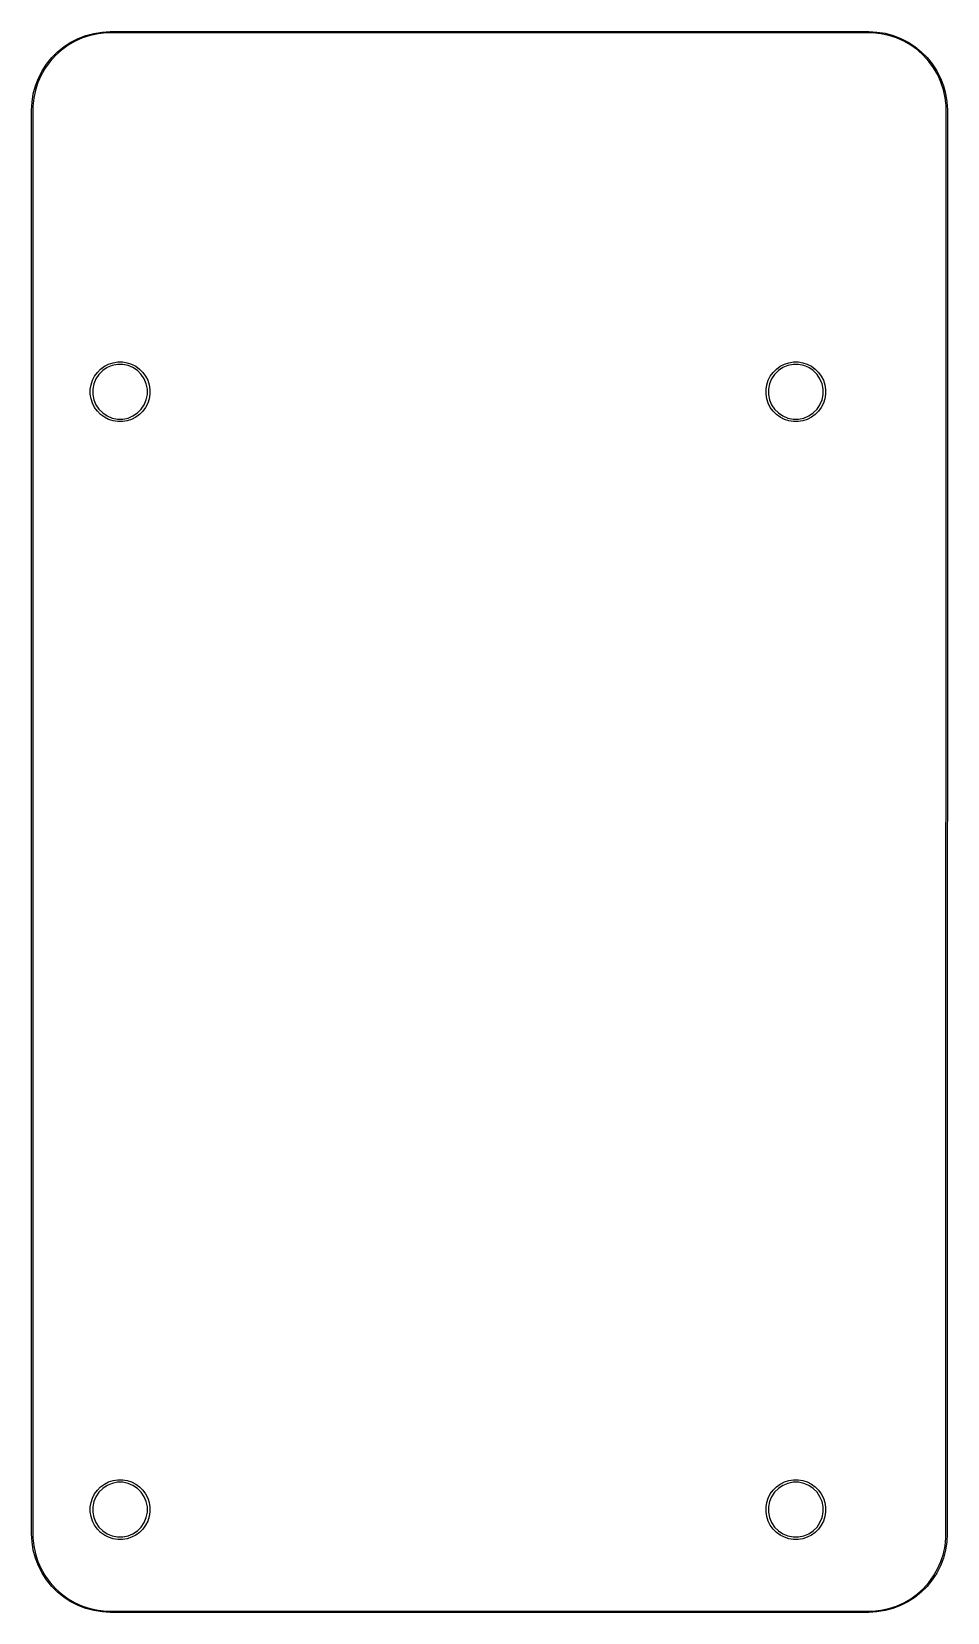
# Model space of a CAD drawing. Extents: x 187.5 to 222.8, y -115.7 to -54.9.
import ezdxf

# ---------------------------------------------------------------- set-up
doc = ezdxf.new("R2010")
doc.units = 0
doc.layers.add('BLACK', color=7, linetype='CONTINUOUS')

msp = doc.modelspace()

# ---------------------------------------------------------------- linework, layer by layer
at = {"layer": 'BLACK', "linetype": 'CONTINUOUS'}
for p, q in [((188.793265, -55.474037), (189.058816, -55.301587)), ((189.218841, -55.266932), (188.94879, -55.422845)), ((189.058816, -55.301587), (189.340938, -55.157839)), ((189.503709, -55.140101), (189.218841, -55.266932)), ((189.340938, -55.157839), (189.636541, -55.044369)), ((189.800275, -55.043743), (189.503709, -55.140101)), ((189.636541, -55.044369), (189.942386, -54.96242)), ((190.105288, -54.978912), (189.800275, -55.043743)), ((189.942386, -54.96242), (190.255121, -54.912889)), ((190.415406, -54.946319), (190.105288, -54.978912)), ((190.255121, -54.912889), (190.571292, -54.896321)), ((190.571299, -54.946319), (190.415406, -54.946319)), ((190.571292, -54.896321), (190.5713, -54.89632)), ((190.5713, -54.94632), (190.571299, -54.946319)), ((190.5713, -54.89632), (190.571319, -54.89632)), ((219.757556, -54.946321), (190.5713, -54.94632)), ((190.571319, -54.89632), (190.57132, -54.89632)), ((190.57132, -54.89632), (219.757552, -54.89632)), ((219.757552, -54.89632), (219.757556, -54.89632)), ((219.757556, -54.89632), (220.073024, -54.91281)), ((219.757561, -54.946319), (219.757556, -54.946321)), ((219.913108, -54.946299), (219.757561, -54.946319)), ((220.222517, -54.978738), (219.913108, -54.946299)), ((220.073024, -54.91281), (220.385053, -54.96211)), ((220.526855, -55.043269), (220.222517, -54.978738)), ((220.385053, -54.96211), (220.690239, -55.043681)), ((220.822804, -55.139186), (220.526855, -55.043269)), ((220.690239, -55.043681), (220.985254, -55.156636)), ((221.107136, -55.265444), (220.822804, -55.139186)), ((220.985254, -55.156636), (221.266881, -55.29974)), ((221.37675, -55.420666), (221.107136, -55.265444)), ((221.266881, -55.29974), (221.532047, -55.471435)), ((188.124037, -56.143265), (188.323301, -55.897194)), ((188.464784, -55.814784), (188.256132, -56.046517)), ((188.323301, -55.897194), (188.547194, -55.673301)), ((188.696517, -55.606132), (188.464784, -55.814784)), ((188.547194, -55.673301), (188.793265, -55.474037)), ((188.94879, -55.422845), (188.696517, -55.606132)), ((221.628707, -55.60316), (221.37675, -55.420666)), ((221.532047, -55.471435), (221.777863, -55.669846)), ((221.860258, -55.810934), (221.628707, -55.60316)), ((221.777863, -55.669846), (222.001646, -55.892812)), ((222.068878, -56.041723), (221.860258, -55.810934)), ((222.001646, -55.892812), (222.200956, -56.1379)), ((187.807839, -56.690938), (187.951587, -56.408816)), ((188.072845, -56.29879), (187.916932, -56.568841)), ((187.951587, -56.408816), (188.124037, -56.143265)), ((188.256132, -56.046517), (188.072845, -56.29879)), ((222.252292, -56.29301), (222.068878, -56.041723)), ((222.200956, -56.1379), (222.373619, -56.402436)), ((222.408499, -56.562054), (222.252292, -56.29301)), ((222.373619, -56.402436), (222.517753, -56.683537)), ((187.61242, -57.292386), (187.694369, -56.986541)), ((187.693743, -57.150275), (187.628912, -57.455288)), ((187.790101, -56.853709), (187.693743, -57.150275)), ((187.694369, -56.986541), (187.807839, -56.690938)), ((187.916932, -56.568841), (187.790101, -56.853709)), ((222.535797, -56.845923), (222.408499, -56.562054)), ((222.517753, -56.683537), (222.631786, -56.978137)), ((222.632797, -57.141518), (222.535797, -56.845923)), ((222.631786, -56.978137), (222.714474, -57.283022)), ((222.698441, -57.445618), (222.632797, -57.141518)), ((187.54632, -57.92132), (187.562889, -57.605121)), ((187.562889, -57.605121), (187.61242, -57.292386)), ((187.628912, -57.455288), (187.596319, -57.765406)), ((187.596319, -57.765406), (187.59632, -57.92132)), ((222.732012, -57.754906), (222.698441, -57.445618)), ((222.714474, -57.283022), (222.764915, -57.594869)), ((222.73256, -57.910457), (222.732012, -57.754906)), ((222.764915, -57.594869), (222.78256, -57.910275)), ((187.54632, -112.67868), (187.54632, -57.92132)), ((187.59632, -57.92132), (187.59632, -112.678676)), ((222.72868, -112.678678), (222.732559, -57.910529)), ((222.732559, -57.910529), (222.732536, -57.910457)), ((222.732536, -57.910457), (222.73256, -57.910457)), ((222.78256, -57.910368), (222.77868, -112.67868)), ((222.78256, -57.910275), (222.782542, -57.910275)), ((222.782542, -57.910275), (222.78256, -57.910368)), ((189.969464, -68.149127), (190.075533, -68.003135)), ((190.134411, -68.080664), (190.019502, -68.252638)), ((190.075533, -68.003135), (190.203135, -67.875533)), ((190.280664, -67.934411), (190.134411, -68.080664)), ((190.203135, -67.875533), (190.349127, -67.769464)), ((190.452638, -67.819502), (190.280664, -67.934411)), ((190.349127, -67.769464), (190.509914, -67.687539)), ((190.643726, -67.74035), (190.452638, -67.819502)), ((190.509914, -67.687539), (190.681538, -67.631775)), ((190.846584, -67.7), (190.643726, -67.74035)), ((190.681538, -67.631775), (190.859772, -67.603545)), ((191.053416, -67.7), (190.846584, -67.7)), ((190.859772, -67.603545), (191.040228, -67.603545)), ((191.040228, -67.603545), (191.218462, -67.631775)), ((191.256274, -67.74035), (191.053416, -67.7)), ((191.218462, -67.631775), (191.390086, -67.687539)), ((191.447362, -67.819502), (191.256274, -67.74035)), ((191.390086, -67.687539), (191.550873, -67.769464)), ((191.619336, -67.934411), (191.447362, -67.819502)), ((191.550873, -67.769464), (191.696865, -67.875533)), ((191.765589, -68.080664), (191.619336, -67.934411)), ((191.696865, -67.875533), (191.824467, -68.003135)), ((191.880498, -68.252638), (191.765589, -68.080664)), ((191.824467, -68.003135), (191.930536, -68.149127)), ((215.969464, -68.149127), (216.075533, -68.003135)), ((216.134411, -68.080664), (216.019502, -68.252638)), ((216.075533, -68.003135), (216.203135, -67.875533)), ((216.280664, -67.934411), (216.134411, -68.080664)), ((216.203135, -67.875533), (216.349127, -67.769464)), ((216.452638, -67.819502), (216.280664, -67.934411)), ((216.349127, -67.769464), (216.509914, -67.687539)), ((216.643726, -67.74035), (216.452638, -67.819502)), ((216.509914, -67.687539), (216.681538, -67.631775)), ((216.846584, -67.7), (216.643726, -67.74035)), ((216.681538, -67.631775), (216.859772, -67.603545)), ((217.053416, -67.7), (216.846584, -67.7)), ((216.859772, -67.603545), (217.040228, -67.603545)), ((217.040228, -67.603545), (217.218462, -67.631775)), ((217.256274, -67.74035), (217.053416, -67.7)), ((217.218462, -67.631775), (217.390086, -67.687539)), ((217.447362, -67.819502), (217.256274, -67.74035)), ((217.390086, -67.687539), (217.550873, -67.769464)), ((217.619336, -67.934411), (217.447362, -67.819502)), ((217.550873, -67.769464), (217.696865, -67.875533)), ((217.765589, -68.080664), (217.619336, -67.934411)), ((217.696865, -67.875533), (217.824467, -68.003135)), ((217.880498, -68.252638), (217.765589, -68.080664)), ((217.824467, -68.003135), (217.930536, -68.149127)), ((189.803545, -68.659772), (189.805634, -68.646584)), ((189.803545, -68.840228), (189.803545, -68.659772)), ((189.805634, -68.646584), (189.831775, -68.481538)), ((189.831775, -68.481538), (189.887539, -68.309914)), ((189.887539, -68.309914), (189.969464, -68.149127)), ((189.94035, -68.443726), (189.9, -68.646584)), ((189.9, -68.646584), (189.9, -68.853416)), ((190.019502, -68.252638), (189.94035, -68.443726)), ((191.95965, -68.443726), (191.880498, -68.252638)), ((191.930536, -68.149127), (192.012461, -68.309914)), ((192, -68.646584), (191.95965, -68.443726)), ((192, -68.853416), (192, -68.646584)), ((192.012461, -68.309914), (192.068225, -68.481538)), ((192.068225, -68.481538), (192.096455, -68.659772)), ((192.096455, -68.659772), (192.096455, -68.840228)), ((215.803545, -68.659772), (215.805634, -68.646584)), ((215.803545, -68.840228), (215.803545, -68.659772)), ((215.805634, -68.646584), (215.831775, -68.481538)), ((215.831775, -68.481538), (215.887539, -68.309914)), ((215.887539, -68.309914), (215.969464, -68.149127)), ((215.94035, -68.443726), (215.9, -68.646584)), ((215.9, -68.646584), (215.9, -68.853416)), ((216.019502, -68.252638), (215.94035, -68.443726)), ((217.95965, -68.443726), (217.880498, -68.252638)), ((217.930536, -68.149127), (218.012461, -68.309914)), ((218, -68.646584), (217.95965, -68.443726)), ((218, -68.853416), (218, -68.646584)), ((218.012461, -68.309914), (218.068225, -68.481538)), ((218.068225, -68.481538), (218.096455, -68.659772)), ((218.096455, -68.659772), (218.096455, -68.840228)), ((189.831775, -69.018462), (189.803545, -68.840228)), ((189.887539, -69.190086), (189.831775, -69.018462)), ((189.969464, -69.350873), (189.887539, -69.190086)), ((189.9, -68.853416), (189.94035, -69.056274)), ((189.94035, -69.056274), (190.019502, -69.247362)), ((190.019502, -69.247362), (190.134411, -69.419336)), ((191.765589, -69.419336), (191.880498, -69.247362)), ((191.880498, -69.247362), (191.95965, -69.056274)), ((192.012461, -69.190086), (191.930536, -69.350873)), ((191.95965, -69.056274), (192, -68.853416)), ((192.068225, -69.018462), (192.012461, -69.190086)), ((192.096455, -68.840228), (192.068225, -69.018462)), ((215.831775, -69.018462), (215.803545, -68.840228)), ((215.887539, -69.190086), (215.831775, -69.018462)), ((215.969464, -69.350873), (215.887539, -69.190086)), ((215.9, -68.853416), (215.94035, -69.056274)), ((215.94035, -69.056274), (216.019502, -69.247362)), ((216.019502, -69.247362), (216.134411, -69.419336)), ((217.765589, -69.419336), (217.880498, -69.247362)), ((217.880498, -69.247362), (217.95965, -69.056274)), ((218.012461, -69.190086), (217.930536, -69.350873)), ((217.95965, -69.056274), (218, -68.853416)), ((218.068225, -69.018462), (218.012461, -69.190086)), ((218.096455, -68.840228), (218.068225, -69.018462)), ((190.075533, -69.496865), (189.969464, -69.350873)), ((190.203135, -69.624467), (190.075533, -69.496865)), ((190.134411, -69.419336), (190.280664, -69.565589)), ((190.349127, -69.730536), (190.203135, -69.624467)), ((190.280664, -69.565589), (190.452638, -69.680498)), ((190.509914, -69.812461), (190.349127, -69.730536)), ((190.452638, -69.680498), (190.643726, -69.75965)), ((190.681538, -69.868225), (190.509914, -69.812461)), ((190.643726, -69.75965), (190.846584, -69.8)), ((190.859772, -69.896455), (190.681538, -69.868225)), ((190.846584, -69.8), (191.053416, -69.8)), ((191.040228, -69.896455), (190.859772, -69.896455)), ((191.218462, -69.868225), (191.040228, -69.896455)), ((191.053416, -69.8), (191.256274, -69.75965)), ((191.390086, -69.812461), (191.218462, -69.868225)), ((191.256274, -69.75965), (191.447362, -69.680498)), ((191.550873, -69.730536), (191.390086, -69.812461)), ((191.447362, -69.680498), (191.619336, -69.565589)), ((191.696865, -69.624467), (191.550873, -69.730536)), ((191.619336, -69.565589), (191.765589, -69.419336)), ((191.824467, -69.496865), (191.696865, -69.624467)), ((191.930536, -69.350873), (191.824467, -69.496865)), ((216.075533, -69.496865), (215.969464, -69.350873)), ((216.203135, -69.624467), (216.075533, -69.496865)), ((216.134411, -69.419336), (216.280664, -69.565589)), ((216.349127, -69.730536), (216.203135, -69.624467)), ((216.280664, -69.565589), (216.452638, -69.680498)), ((216.509914, -69.812461), (216.349127, -69.730536)), ((216.452638, -69.680498), (216.643726, -69.75965)), ((216.681538, -69.868225), (216.509914, -69.812461)), ((216.643726, -69.75965), (216.846584, -69.8)), ((216.859772, -69.896455), (216.681538, -69.868225)), ((216.846584, -69.8), (217.053416, -69.8)), ((217.040228, -69.896455), (216.859772, -69.896455)), ((217.218462, -69.868225), (217.040228, -69.896455)), ((217.053416, -69.8), (217.256274, -69.75965)), ((217.390086, -69.812461), (217.218462, -69.868225)), ((217.256274, -69.75965), (217.447362, -69.680498)), ((217.550873, -69.730536), (217.390086, -69.812461)), ((217.447362, -69.680498), (217.619336, -69.565589)), ((217.696865, -69.624467), (217.550873, -69.730536)), ((217.619336, -69.565589), (217.765589, -69.419336)), ((217.824467, -69.496865), (217.696865, -69.624467)), ((217.930536, -69.350873), (217.824467, -69.496865)), ((190.509914, -110.687539), (190.681538, -110.631775)), ((190.681538, -110.631775), (190.859772, -110.603545)), ((190.859772, -110.603545), (191.040228, -110.603545)), ((191.040228, -110.603545), (191.218462, -110.631775)), ((191.218462, -110.631775), (191.390086, -110.687539)), ((216.509914, -110.687539), (216.681538, -110.631775)), ((216.681538, -110.631775), (216.859772, -110.603545)), ((216.859772, -110.603545), (217.040228, -110.603545)), ((217.040228, -110.603545), (217.218462, -110.631775)), ((217.218462, -110.631775), (217.390086, -110.687539)), ((189.887539, -111.309914), (189.969464, -111.149127)), ((190.019502, -111.252638), (189.94035, -111.443726)), ((189.969464, -111.149127), (190.075533, -111.003135)), ((190.134411, -111.080664), (190.019502, -111.252638)), ((190.075533, -111.003135), (190.203135, -110.875533)), ((190.280664, -110.934411), (190.134411, -111.080664)), ((190.203135, -110.875533), (190.349127, -110.769464)), ((190.452638, -110.819502), (190.280664, -110.934411)), ((190.349127, -110.769464), (190.509914, -110.687539)), ((190.643726, -110.74035), (190.452638, -110.819502)), ((190.846584, -110.7), (190.643726, -110.74035)), ((191.053416, -110.7), (190.846584, -110.7)), ((191.256274, -110.74035), (191.053416, -110.7)), ((191.447362, -110.819502), (191.256274, -110.74035)), ((191.390086, -110.687539), (191.550873, -110.769464)), ((191.619336, -110.934411), (191.447362, -110.819502)), ((191.550873, -110.769464), (191.696865, -110.875533)), ((191.765589, -111.080664), (191.619336, -110.934411)), ((191.696865, -110.875533), (191.824467, -111.003135)), ((191.880498, -111.252638), (191.765589, -111.080664)), ((191.824467, -111.003135), (191.930536, -111.149127)), ((191.95965, -111.443726), (191.880498, -111.252638)), ((191.930536, -111.149127), (192.012461, -111.309914)), ((215.887539, -111.309914), (215.969464, -111.149127)), ((216.019502, -111.252638), (215.94035, -111.443726)), ((215.969464, -111.149127), (216.075533, -111.003135)), ((216.134411, -111.080664), (216.019502, -111.252638)), ((216.075533, -111.003135), (216.203135, -110.875533)), ((216.280664, -110.934411), (216.134411, -111.080664)), ((216.203135, -110.875533), (216.349127, -110.769464)), ((216.452638, -110.819502), (216.280664, -110.934411)), ((216.349127, -110.769464), (216.509914, -110.687539)), ((216.643726, -110.74035), (216.452638, -110.819502)), ((216.846584, -110.7), (216.643726, -110.74035)), ((217.053416, -110.7), (216.846584, -110.7)), ((217.256274, -110.74035), (217.053416, -110.7)), ((217.447362, -110.819502), (217.256274, -110.74035)), ((217.390086, -110.687539), (217.550873, -110.769464)), ((217.619336, -110.934411), (217.447362, -110.819502)), ((217.550873, -110.769464), (217.696865, -110.875533)), ((217.765589, -111.080664), (217.619336, -110.934411)), ((217.696865, -110.875533), (217.824467, -111.003135)), ((217.880498, -111.252638), (217.765589, -111.080664)), ((217.824467, -111.003135), (217.930536, -111.149127)), ((217.95965, -111.443726), (217.880498, -111.252638)), ((217.930536, -111.149127), (218.012461, -111.309914)), ((189.803545, -111.659772), (189.805634, -111.646584)), ((189.803545, -111.840228), (189.803545, -111.659772)), ((189.831775, -112.018462), (189.803545, -111.840228)), ((189.805634, -111.646584), (189.831775, -111.481538)), ((189.831775, -111.481538), (189.887539, -111.309914)), ((189.94035, -111.443726), (189.9, -111.646584)), ((189.9, -111.646584), (189.9, -111.853416)), ((189.9, -111.853416), (189.94035, -112.056274)), ((192, -111.646584), (191.95965, -111.443726)), ((191.95965, -112.056274), (192, -111.853416)), ((192, -111.853416), (192, -111.646584)), ((192.012461, -111.309914), (192.068225, -111.481538)), ((192.068225, -111.481538), (192.096455, -111.659772)), ((192.096455, -111.840228), (192.068225, -112.018462)), ((192.096455, -111.659772), (192.096455, -111.840228)), ((215.803545, -111.659772), (215.805634, -111.646584)), ((215.803545, -111.840228), (215.803545, -111.659772)), ((215.831775, -112.018462), (215.803545, -111.840228)), ((215.805634, -111.646584), (215.831775, -111.481538)), ((215.831775, -111.481538), (215.887539, -111.309914)), ((215.94035, -111.443726), (215.9, -111.646584)), ((215.9, -111.646584), (215.9, -111.853416)), ((215.9, -111.853416), (215.94035, -112.056274)), ((218, -111.646584), (217.95965, -111.443726)), ((217.95965, -112.056274), (218, -111.853416)), ((218, -111.853416), (218, -111.646584)), ((218.012461, -111.309914), (218.068225, -111.481538)), ((218.068225, -111.481538), (218.096455, -111.659772)), ((218.096455, -111.840228), (218.068225, -112.018462)), ((218.096455, -111.659772), (218.096455, -111.840228)), ((189.887539, -112.190086), (189.831775, -112.018462)), ((189.969464, -112.350873), (189.887539, -112.190086)), ((189.94035, -112.056274), (190.019502, -112.247362)), ((190.075533, -112.496865), (189.969464, -112.350873)), ((190.019502, -112.247362), (190.134411, -112.419336)), ((190.134411, -112.419336), (190.280664, -112.565589)), ((191.619336, -112.565589), (191.765589, -112.419336)), ((191.765589, -112.419336), (191.880498, -112.247362)), ((191.930536, -112.350873), (191.824467, -112.496865)), ((191.880498, -112.247362), (191.95965, -112.056274)), ((192.012461, -112.190086), (191.930536, -112.350873)), ((192.068225, -112.018462), (192.012461, -112.190086)), ((215.887539, -112.190086), (215.831775, -112.018462)), ((215.969464, -112.350873), (215.887539, -112.190086)), ((215.94035, -112.056274), (216.019502, -112.247362)), ((216.075533, -112.496865), (215.969464, -112.350873)), ((216.019502, -112.247362), (216.134411, -112.419336)), ((216.134411, -112.419336), (216.280664, -112.565589)), ((217.619336, -112.565589), (217.765589, -112.419336)), ((217.765589, -112.419336), (217.880498, -112.247362)), ((217.930536, -112.350873), (217.824467, -112.496865)), ((217.880498, -112.247362), (217.95965, -112.056274)), ((218.012461, -112.190086), (217.930536, -112.350873)), ((218.068225, -112.018462), (218.012461, -112.190086)), ((187.546321, -112.678686), (187.54632, -112.67868)), ((187.56289, -112.994879), (187.546321, -112.678686)), ((187.612421, -113.307614), (187.56289, -112.994879)), ((187.59632, -112.678676), (187.596321, -112.67868)), ((187.596321, -112.67868), (187.59632, -112.834594)), ((187.59632, -112.834594), (187.628913, -113.144712)), ((190.203135, -112.624467), (190.075533, -112.496865)), ((190.349127, -112.730536), (190.203135, -112.624467)), ((190.280664, -112.565589), (190.452638, -112.680498)), ((190.509914, -112.812461), (190.349127, -112.730536)), ((190.452638, -112.680498), (190.643726, -112.75965)), ((190.681538, -112.868225), (190.509914, -112.812461)), ((190.643726, -112.75965), (190.846584, -112.8)), ((190.859772, -112.896455), (190.681538, -112.868225)), ((190.846584, -112.8), (191.053416, -112.8)), ((191.040228, -112.896455), (190.859772, -112.896455)), ((191.218462, -112.868225), (191.040228, -112.896455)), ((191.053416, -112.8), (191.256274, -112.75965)), ((191.390086, -112.812461), (191.218462, -112.868225)), ((191.256274, -112.75965), (191.447362, -112.680498)), ((191.550873, -112.730536), (191.390086, -112.812461)), ((191.447362, -112.680498), (191.619336, -112.565589)), ((191.696865, -112.624467), (191.550873, -112.730536)), ((191.824467, -112.496865), (191.696865, -112.624467)), ((216.203135, -112.624467), (216.075533, -112.496865)), ((216.349127, -112.730536), (216.203135, -112.624467)), ((216.280664, -112.565589), (216.452638, -112.680498)), ((216.509914, -112.812461), (216.349127, -112.730536)), ((216.452638, -112.680498), (216.643726, -112.75965)), ((216.681538, -112.868225), (216.509914, -112.812461)), ((216.643726, -112.75965), (216.846584, -112.8)), ((216.859772, -112.896455), (216.681538, -112.868225)), ((216.846584, -112.8), (217.053416, -112.8)), ((217.040228, -112.896455), (216.859772, -112.896455)), ((217.218462, -112.868225), (217.040228, -112.896455)), ((217.053416, -112.8), (217.256274, -112.75965)), ((217.390086, -112.812461), (217.218462, -112.868225)), ((217.256274, -112.75965), (217.447362, -112.680498)), ((217.550873, -112.730536), (217.390086, -112.812461)), ((217.447362, -112.680498), (217.619336, -112.565589)), ((217.696865, -112.624467), (217.550873, -112.730536)), ((217.824467, -112.496865), (217.696865, -112.624467)), ((222.696088, -113.144712), (222.728681, -112.834594)), ((222.762111, -112.994879), (222.71258, -113.307614)), ((222.72868, -112.678679), (222.72868, -112.678678)), ((222.72868, -112.67868), (222.72868, -112.678679)), ((222.728681, -112.834594), (222.72868, -112.67868)), ((222.77868, -112.67868), (222.762111, -112.994879)), ((187.69437, -113.613458), (187.612421, -113.307614)), ((187.628913, -113.144712), (187.693744, -113.449725)), ((187.693744, -113.449725), (187.790102, -113.74629)), ((187.80784, -113.909061), (187.69437, -113.613458)), ((222.630631, -113.613459), (222.517161, -113.909062)), ((222.534899, -113.746291), (222.631257, -113.449725)), ((222.71258, -113.307614), (222.630631, -113.613459)), ((222.631257, -113.449725), (222.696088, -113.144712)), ((187.790102, -113.74629), (187.916933, -114.031159)), ((187.951588, -114.191184), (187.80784, -113.909061)), ((187.916933, -114.031159), (188.072845, -114.301209)), ((188.124038, -114.456735), (187.951588, -114.191184)), ((188.072845, -114.301209), (188.256132, -114.553482)), ((222.068868, -114.553483), (222.252155, -114.30121)), ((222.373413, -114.191184), (222.200963, -114.456735)), ((222.252155, -114.30121), (222.408068, -114.031159)), ((222.517161, -113.909062), (222.373413, -114.191184)), ((222.408068, -114.031159), (222.534899, -113.746291)), ((188.323302, -114.702805), (188.124038, -114.456735)), ((188.256132, -114.553482), (188.464785, -114.785215)), ((188.547195, -114.926698), (188.323302, -114.702805)), ((188.464785, -114.785215), (188.696518, -114.993868)), ((221.628483, -114.993868), (221.860216, -114.785216)), ((222.001699, -114.702806), (221.777806, -114.926699)), ((221.860216, -114.785216), (222.068868, -114.553483)), ((222.200963, -114.456735), (222.001699, -114.702806)), ((188.793265, -115.125962), (188.547195, -114.926698)), ((188.696518, -114.993868), (188.948791, -115.177155)), ((189.058816, -115.298412), (188.793265, -115.125962)), ((188.948791, -115.177155), (189.218841, -115.333067)), ((189.340939, -115.44216), (189.058816, -115.298412)), ((189.218841, -115.333067), (189.50371, -115.459898)), ((189.636542, -115.55563), (189.340939, -115.44216)), ((189.50371, -115.459898), (189.800275, -115.556256)), ((220.524725, -115.556257), (220.821291, -115.459899)), ((220.984062, -115.442161), (220.688459, -115.555631)), ((220.821291, -115.459899), (221.106159, -115.333068)), ((221.266184, -115.298413), (220.984062, -115.442161)), ((221.106159, -115.333068), (221.37621, -115.177155)), ((221.531735, -115.125963), (221.266184, -115.298413)), ((221.37621, -115.177155), (221.628483, -114.993868)), ((221.777806, -114.926699), (221.531735, -115.125963)), ((189.942386, -115.637579), (189.636542, -115.55563)), ((189.800275, -115.556256), (190.105288, -115.621087)), ((190.255121, -115.68711), (189.942386, -115.637579)), ((190.105288, -115.621087), (190.415406, -115.65368)), ((190.571286, -115.703677), (190.255121, -115.68711)), ((190.415406, -115.65368), (190.57132, -115.653679)), ((190.5713, -115.70368), (190.571286, -115.703677)), ((219.75368, -115.70368), (190.5713, -115.70368)), ((190.57132, -115.653679), (190.571323, -115.65368)), ((190.571323, -115.65368), (219.75368, -115.65368)), ((219.75368, -115.65368), (219.909594, -115.653681)), ((220.069879, -115.687111), (219.75368, -115.70368)), ((219.909594, -115.653681), (220.219712, -115.621088)), ((220.382614, -115.63758), (220.069879, -115.687111)), ((220.219712, -115.621088), (220.524725, -115.556257)), ((220.688459, -115.555631), (220.382614, -115.63758))]:
    msp.add_line(p, q, dxfattribs=at)

doc.saveas('drawing.dxf')
